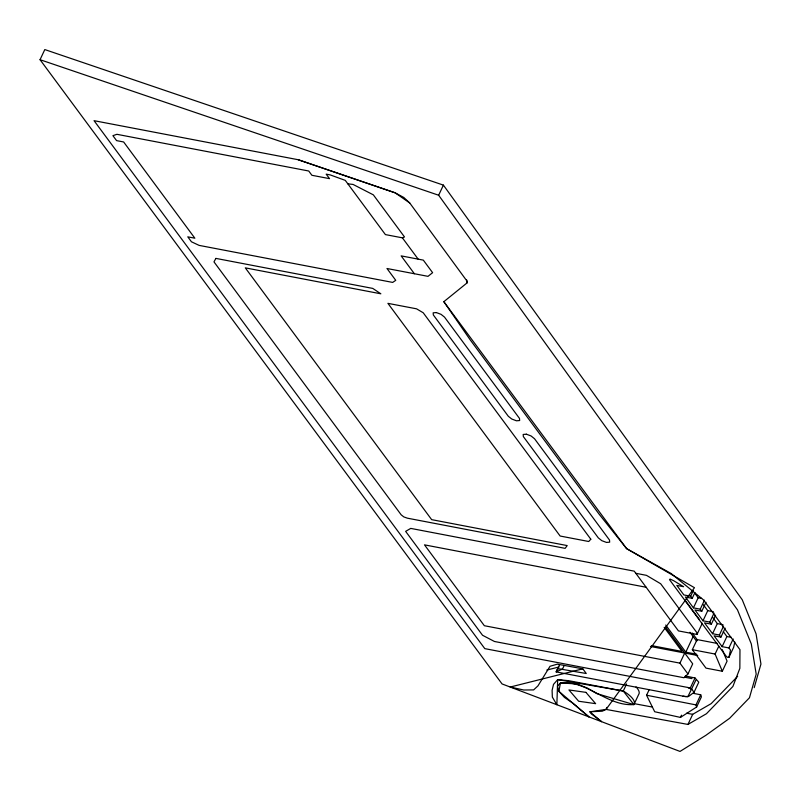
<?xml version="1.0" encoding="UTF-8"?>
<svg xmlns="http://www.w3.org/2000/svg" width="801" height="801" viewBox="0 0 801 801"><rect width="100%" height="100%" fill="white"/><g stroke="black" fill="none" stroke-linecap="round" stroke-linejoin="round"><path stroke-width="1.2" d="M694.857 592.7L692.214 598.327L690.672 596.234L683.854 594.933L676.805 585.401L683.613 586.712L673.721 580.745L670.067 579.053L669.526 579.664L726.167 656.189L727.318 657.281L728.91 657.391L730.492 650.042L728.94 647.949L722.132 646.647L714.102 635.804L720.92 637.105L725.155 628.114M734.797 642.022L733.666 647.278L728.91 657.391M754.212 687.648L760.95 664.049L756.064 633.831L742.247 599.759L443.404 185.121L44.806 49.572L40.05 59.695L502.067 683.944L680.019 751.428L705.821 735.358L729.631 718.287L749.456 697.771L756.194 674.162L751.298 643.944L737.491 609.881L438.648 195.234L40.05 59.695M582.808 668.825L510.197 687.038L523.734 690.011L533.616 689.911L537.952 685.886L550.027 666.272L557.346 664.159L582.808 668.825L586.272 673.511L558.627 668.735L556.865 670.026L556.164 671.899L685.326 696.6L688.68 696.399L694.016 692.314L692.034 689.461L687.829 687.468L484.795 648.63L94.057 120.681L298.242 159.739L395.093 192.801L403.814 197.477L409.722 202.973L467.213 281.401L467.223 282.773L443.844 301.687L470.337 340.035L548.064 445.216L599.098 514.142L626.622 548.655L694.457 587.694L606.067 709.406L602.212 711.218L589.947 711.749L591.478 713.951L601.591 721.691L589.866 711.839L606.067 709.406L687.949 724.434L706.422 713.751L732.895 686.467L739.854 668.334L739.974 649.681L703.508 599.929L671.128 573.506L626.622 548.655L443.844 301.687M438.648 195.234L443.404 185.121M559.498 664.82L556.164 671.899L562.542 668.965L564.104 665.651M606.067 709.406L607.018 707.383M636.024 686.928A19.835 7.369 25.2 0 1 638.677 694.467L633.911 704.59A19.835 7.369 25.2 0 0 623.268 691.043L626.602 683.954M690.672 596.234L693.316 590.617M693.506 693.376L700.735 694.787L701.406 696.87L696.64 706.993L680.46 717.416L654.687 711.739L646.567 695.238L649.21 689.611M706.011 602.262L701.786 611.253L700.234 609.171L693.426 607.859L698.182 597.746L694.537 592.82M700.234 609.171L704.469 600.169M701.616 622.517L701.786 624.339L697.02 634.462L678.447 630.908L634.222 571.153L410.753 528.4L405.636 531.363L482.532 635.263L494.447 641.481L683.994 677.746L687.949 673.961L679.949 663.138L684.705 653.025M696.8 654.267L685.796 652.164L693.145 636.535M715.583 615.188L711.348 624.179L709.806 622.097L702.988 620.795L707.754 610.672L703.378 604.755M722.272 649.661L727.078 661.125L722.322 671.248L705.991 668.124L692.344 649.691L697.11 639.578L717.476 643.473M709.806 622.097L714.041 613.105M687.949 673.961L692.715 663.839L665.501 627.073M720.92 637.105L719.378 635.023L712.56 633.721L717.316 623.599L712.94 617.691M690.252 688.089L695.018 677.976L685.346 675.964M682.993 696.159L687.829 696.77L695.839 680.199M680.46 717.416L681.521 715.163M719.378 635.023L723.603 626.032M693.616 693.205L698.772 682.192L695.018 677.976M722.322 671.248L715.103 654.047L718.807 646.177M722.132 646.647L726.887 636.525L723.243 631.599M696.64 706.993L695.969 704.9L700.735 694.787M687.949 724.434L692.705 714.312L711.178 703.638L737.651 676.344M728.94 647.949L733.175 638.958M414.377 273.742L401.161 255.879L423.318 260.125L432.61 272.68L428.004 276.345L386.983 268.505L395.744 280.33L392.67 282.413L199.129 245.386L191.459 241.792L187.794 236.846L194.853 238.197L123.634 141.967L116.576 140.616L112.911 135.669L116.926 134.308L308.725 171.003L311.889 175.279L329.531 178.653L326.197 174.147L330.252 174.918L345.281 180.375L385.401 234.593L402.392 237.837L404.495 236.946L373.346 194.853L353.101 184.45L347.834 183.819M546.843 670.037L559.138 666.953M633.911 704.59C606.978 706.542 586.883 679.869 560.45 682.953L557.476 686.217L558.888 691.313L564.445 697.411L573.105 703.368L588.925 716.885L558.888 691.313L560.45 682.953L576.75 683.944L587.163 687.979L596.795 693.606L633.911 704.59L623.268 691.043L568.89 680.72L557.676 679.618L553.511 684.374L552.099 690.352L552.35 697.11L556.865 704.73L557.676 679.618L623.268 691.043M686.587 713.21L692.705 714.312M634.032 703.618L652.334 707.043M635.814 573.306L646.477 575.348L660.675 583.759L696.85 632.63L697.02 634.462M646.147 587.263L424.5 544.86L484.345 625.721L679.949 663.138M698.182 597.746L701.596 598.397M692.214 598.327L685.396 597.015L693.426 607.859M707.754 610.672L713.431 611.764M701.786 611.253L694.968 609.951L702.988 620.795M717.316 623.599L723.003 624.69M711.348 624.179L704.54 622.878L712.56 633.721M726.887 636.525L731.433 637.396M692.344 649.691L715.103 654.047M651.423 645.586L682.011 651.433L664.169 627.323M650.482 646.477L697.731 655.518M684.655 677.215L691.994 678.617M646.567 695.238L695.969 704.9M298.242 159.739L395.093 192.801L409.722 202.973M687.829 687.468L691.674 689.05M685.366 600.57L699.393 619.523M402.392 237.837L418.152 259.134M692.274 633.05L697.451 640.039M689.971 632.259L696.66 641.301M665.721 625.03L685.796 652.164M466.593 279.809L467.223 282.773M215.91 258.403L213.967 261.867L401.181 514.823L403.814 516.905L407.349 518.167L565.136 548.355L567.198 545.581L431.659 519.649L245.306 267.864L380.845 293.797L372.755 288.41L215.91 258.403M590.808 539.213L588.745 541.506L560.129 536.029L387.914 303.349L416.54 308.816L423.228 312.78L590.808 539.213M436.355 312.57L433.161 312.831L433.341 314.963L508.305 416.26L511.759 419.023L516.455 420.795L519.659 420.535L519.479 418.402L444.505 317.106L441.051 314.342L436.355 312.57M526.367 434.192L523.173 434.452L523.353 436.595L598.317 537.882L601.771 540.655L606.467 542.427L609.671 542.167L609.491 540.024L534.517 438.728L531.073 435.964L526.367 434.192M585.932 692.364L568.95 689.951L578.662 701.245L595.634 703.658L585.932 692.364"/></g></svg>
